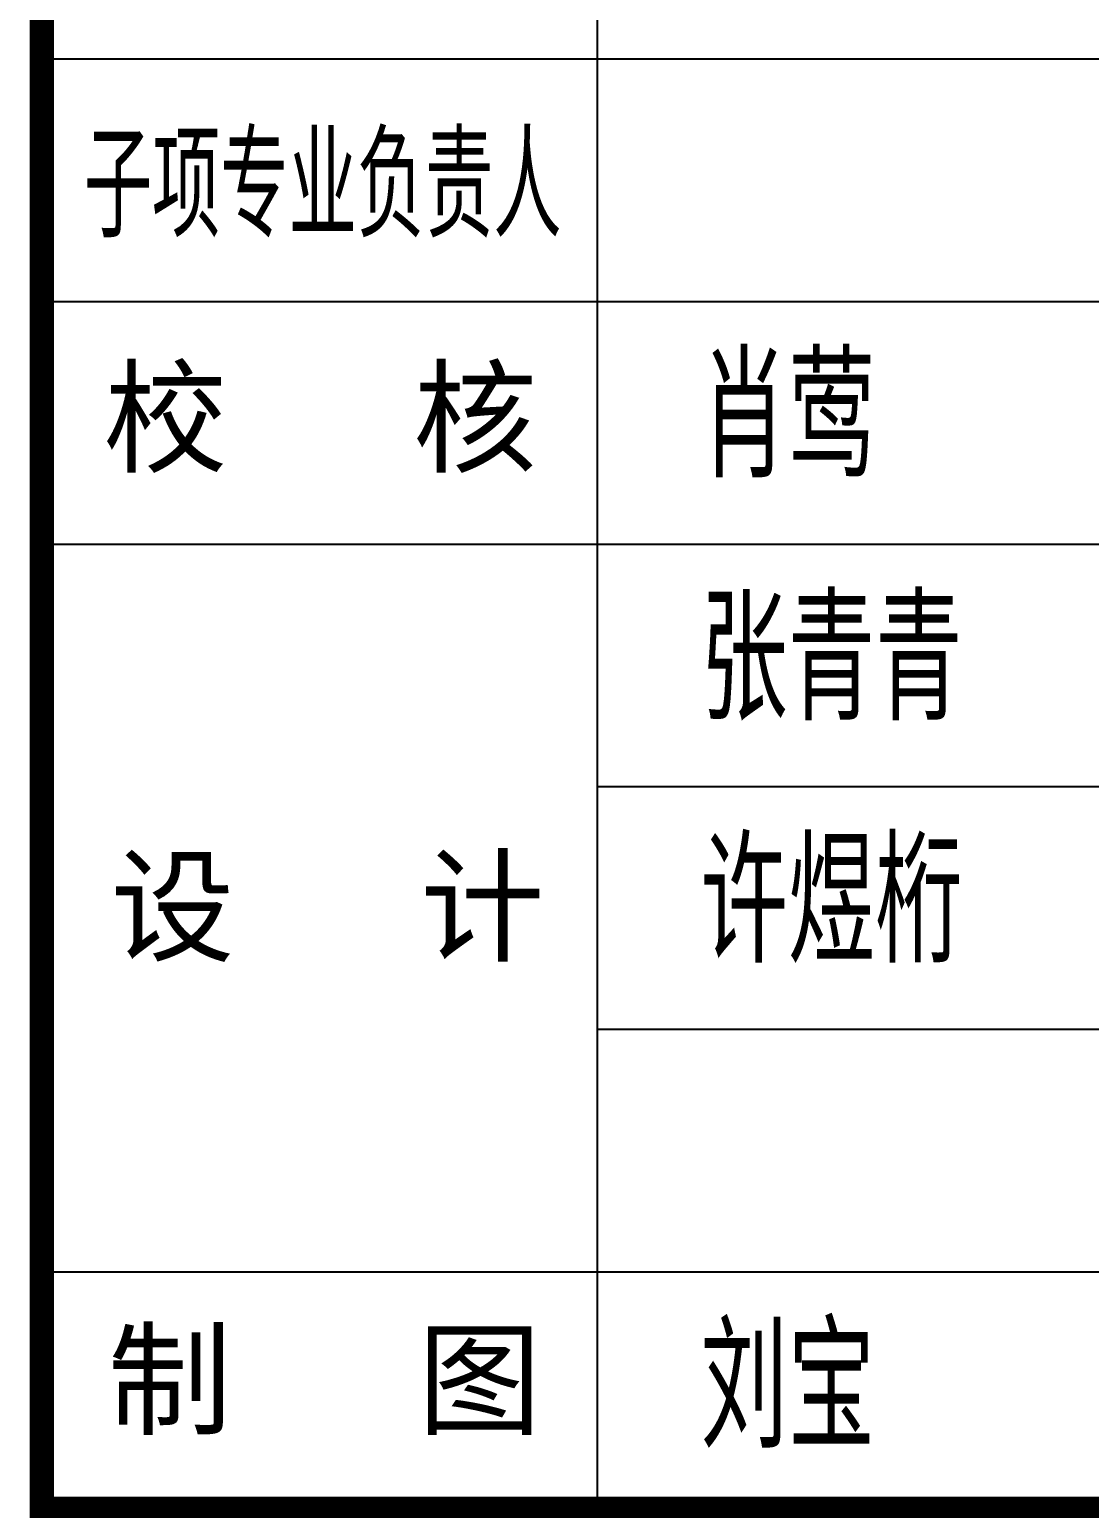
# Model space of a CAD drawing. Extents: x -83084 to 31773731, y -158416 to 241421036.
# Drawn here: x 32327.32 to 32344.8, y 241072.48 to 241096.87 of the extents above; entities that cross this region are included whole.
import ezdxf

# ---------------------------------------------------------------- set-up
doc = ezdxf.new("R2010")
doc.units = 0
doc.header["$LTSCALE"] = 1000
doc.header["$MEASUREMENT"] = 0
for name, color, linetype in [('1', 255, 'Continuous'), ('TITEXT', 7, 'Continuous'), ('TITLIN', 7, 'Continuous')]:
    doc.layers.add(name, color=color, linetype=linetype)
doc.styles.get("Standard").update_dxf_attribs({"font": 'gbenor.shx', "bigfont": 'gbcbig.shx'})
doc.styles.add('TITXV', font='')
doc.styles.get('TITXV').set_extended_font_data('SimSun')

# ---------------------------------------------------------------- blocks, each defined once
blk = doc.blocks.new('TITLEA')
at = {"layer": 'TITLIN'}
for p, q in [((-4667.9, 19532.2), (-4667.9, 9970)), ((-6500, 14732.2), (0, 14732.2)), ((-6500, 13932.2), (0, 13932.2)), ((-6500, 13132.2), (0, 13132.2)), ((-4667.9, 12332.2), (0, 12332.2)), ((-4667.9, 11532.2), (0, 11532.2)), ((-6500, 10732.2), (0, 10732.2))]:
    blk.add_line(p, q, dxfattribs=at)
at = {"layer": 'TITLIN', "const_width": 80}
for points in [[(-6500, 21532.2), (-6500, 0)], [(-6500, 9950), (0, 9950)]]:
    blk.add_lwpolyline(points, dxfattribs=at)
at = {"layer": '1', "color": 7}
for s, p in [('肖莺', (-4327.6, 13351.6)), ('张青青', (-4327.6, 12551.6)), ('许煜桁', (-4327.6, 11751.6)), ('刘宝', (-4327.6, 10151.6))]:
    blk.add_text(s, height=400, dxfattribs=at).set_placement(p)
at = {"layer": 'TITEXT', "style": 'TITXV', "width": 0.55}
blk.add_text('子项专业负责人', height=300, dxfattribs=at).set_placement((-6361.2, 14176.3))
at = {"layer": 'TITEXT', "style": 'TITXV'}
for s, p in [('校   核', (-6297, 13399.8)), ('设   计', (-6272.9, 11787.8)), ('制   图', (-6282.3, 10226.5))]:
    blk.add_text(s, height=300, dxfattribs=at).set_placement(p)

msp = doc.modelspace()

# ---------------------------------------------------------------- block references
at = {"xscale": 0.005, "yscale": 0.005, "zscale": 0.005}
msp.add_blockref('TITLEA', (32360.02, 241022.726), dxfattribs=at)

doc.saveas('drawing.dxf')
